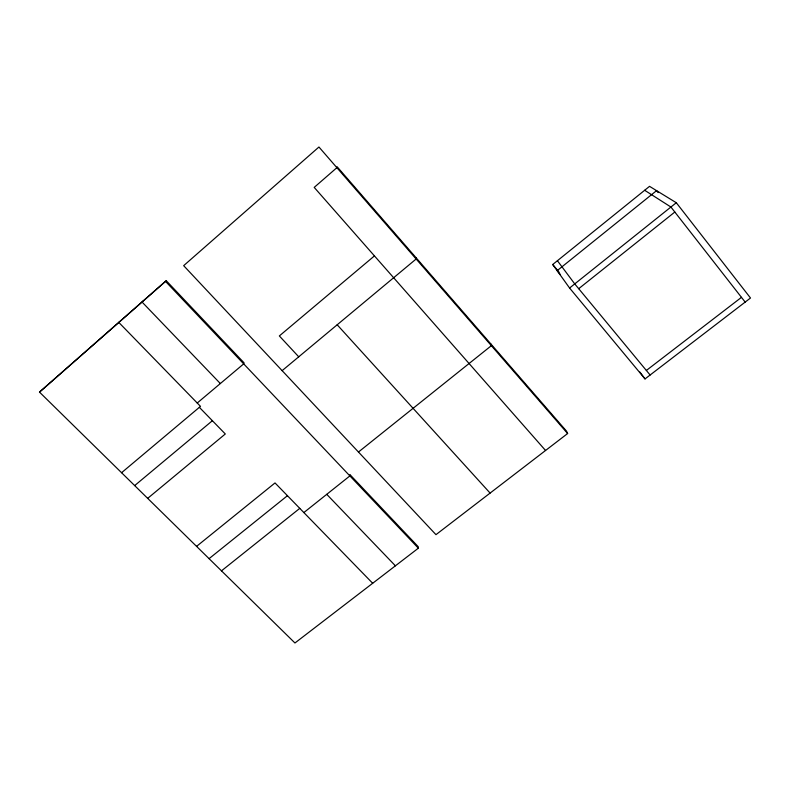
<?xml version="1.0" encoding="UTF-8"?>
<svg xmlns="http://www.w3.org/2000/svg" width="790" height="790" viewBox="0 0 790 790"><rect width="100%" height="100%" fill="white"/><g stroke="black" fill="none" stroke-linecap="round" stroke-linejoin="round"><path stroke-width="1.19" d="M303.864 512.562L349.871 475.916L349.95 474.622L418.246 546.72L418.364 548.181L294.947 642.991L39.5 392.116L166.256 280.707L244.09 362.867L243.695 363.874L197.233 403.009M142.822 301.267L142.121 302.106L220.341 383.545M119.645 321.599L118.875 322.498L200.502 406.366L121.571 472.716M39.5 392.116L166.256 280.707M374.45 255.901L279.344 335.938L298.738 356.813M134.675 485.593L212.382 420.715M282.129 370.648L416.142 259.001L415.905 257.56M147.681 498.362L225.308 433.977L199.357 407.334M196.562 546.374L275.019 482.937L372.683 583.277M552.724 264.502L649.538 186.341L676.299 202.734L750.5 298.008L645.025 378.924L569.58 288.024L552.724 264.502L558.955 272.017M209.073 558.658L287.451 495.695M358.463 452.028L491.37 345.674L490.699 343.759M569.58 288.024L676.299 202.734M221.486 570.844L299.775 508.365M578.705 288.696L674.828 212.036M646.358 370.461L741.474 297.346M567.625 433.532L435.971 534.662L183.665 265.667L318.943 147.009L567.625 433.532L566.539 431.172L337.142 166.769L336.886 167.687L314.203 187.398L545.554 450.488M644.66 190.281L670.917 207.029L745.177 302.096M326.744 494.333L395.405 565.818M165.624 281.497L418.364 548.181M337.182 324.779L490.106 493.079M560.278 274.446L557.157 270.684L656.569 190.647L658.09 192.592M650.121 375.013L574.735 283.896L557.404 260.71M639.89 372.041L645.025 378.924"/></g></svg>
